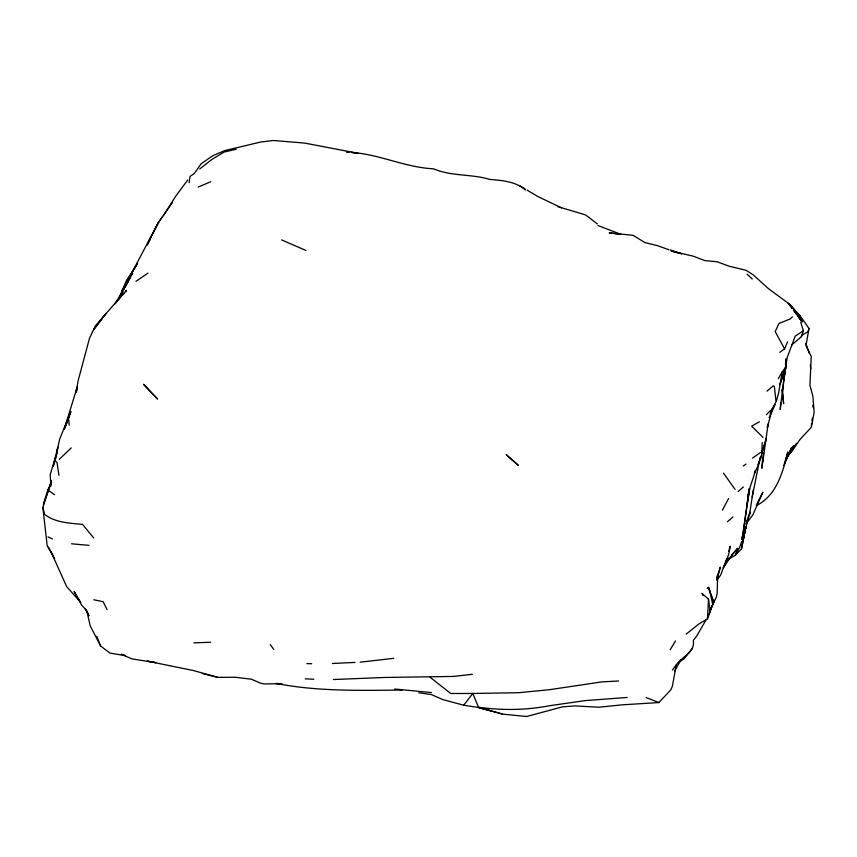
<?xml version="1.0" encoding="UTF-8"?>
<svg xmlns="http://www.w3.org/2000/svg" width="857" height="857" viewBox="0 0 857 857"><rect width="100%" height="100%" fill="white"/><g stroke="black" fill="none" stroke-linecap="round" stroke-linejoin="round"><path stroke-width="1.29" d="M51.409 483.294L51.441 480.766L42.85 507.408L47.199 545.802L54.644 558.539M747.765 519.428L742.923 540.681L742.998 538.378M762.173 442.555L761.691 455.838L757.363 467.365L754.406 472.903M768.097 424.301L761.841 468.318L762.709 457.831M686.146 634.159L698.723 624.089L707.496 618.797L708.503 599.204L701.958 593.376L703.061 595.711M780.759 402.919L780.224 409.4L784.658 372.431L782.602 392.399M784.98 369.185L784.337 375.623L787.229 357.465L795.178 336.18L803.384 330.716L800.749 322.35M785.483 364.032L785.998 358.869L786.351 366.271L779.881 384.675L786.233 365.146L783.855 380.154M753.324 489.743L749.479 514.736L746.19 524.505M762.516 462.876L763.662 453.128M749.179 488.565L742.13 539.814L743.201 533.997L741.808 537.757M811.29 425.908L811.622 423.304M811.954 420.701L812.286 418.098M76.369 392.345L77.044 387.118L76.359 391.66M749.586 488.854L742.13 539.814M189.086 182.702L190.05 176.467L194.432 173.35L201.031 163.869L212.686 155.77L224.92 150.532L260.882 141.994L273.276 140.494L304.61 143.076L357.872 153.264L351.488 152.45M56.466 454.178L59.636 439.223L70.767 411.714L64.928 427.557M747.197 503.723L749.607 488.694L755.595 470.461L754.406 472.721M786.351 366.271L782.248 371.895L778.692 392.602L776.453 400.883M670.463 249.955L681.669 253.822L671.17 251.069L693.184 256.157L704.775 260.582L717.288 261.792L728.889 266.141L746.008 270.287L753.11 274.776L768.193 288.413L789.629 304.289L799.838 315.397L808.997 328.445L805.976 345.66L811.258 356.437L809.929 385.339L812.875 396.202L814.15 412.335L811.375 427.236L799.999 439.491L791.097 452.496L788.783 453.76M759.366 461.13L752.21 497.071M706.082 619.804L696.559 636.312L693.281 640.383C695.466 652.22 681.861 656.612 676.269 664.871L672.37 686.275L670.774 689.896L658.851 702.558L622.621 704.808L598.861 707.229L574.94 705.922L562.524 706.843L526.605 716.506L502.641 714.127L478.967 707.528L502.641 714.127M745.879 526.83L741.541 548.673L745.879 526.83L742.923 540.681M768.011 424.204L767.304 427.718L772.328 408.543L776.056 401.708L774.364 386.464L773.239 385.8L767.015 391.167M749.479 514.736L750.036 512.154L746.972 520.392M716.859 577.993L717.695 574.265L717.148 593.462L716.206 597.533L709.992 609.916M64.339 428.95L77.023 387.675L76.187 391.424L78.298 380.08L89.535 338.194L95.373 325.821L123.965 293.051M716.945 579.364L720.351 567.098L717.03 577.886M726.565 558.914L720.726 574.983L716.848 580.285M728.75 551.276L730.218 546.177L728.868 553.751L724.743 565.288L726.907 560.917L723.265 567.784L732.274 554.586M47.821 490.011L43.407 504.409L51.141 483.048L47.821 490.011L54.58 494.714M808.997 328.445L807.905 331.895L802.323 334.905L801.349 336.694L791.6 345.114M758.07 464.644L759.206 461.055M760.802 456.042L759.591 459.855L760.363 457.552M761.605 453.503L766.447 438.238L761.519 454.103M801.349 336.694L803.384 330.716M707.143 588.234L709.082 588.009L712.724 604.442L709.125 614.03L713.763 602.139L708.332 587.356L713.763 602.139M741.723 541.517L739.591 547.537L735.285 555.293L727.636 559.589L726.682 561.646L737.663 548.255L731.814 554.865M149.118 241.76L150.875 236.843L147.415 245.027M119.98 296.329L126.557 280.271L137.602 263.474L130.66 274.979L158.588 222.242L162.509 216.66M64.436 428.982L70.767 411.714M737.149 550.28L735.285 555.293L741.273 549.155M770.197 414.242L772.328 408.543M707.496 618.797L710.207 611.652M125.829 291.776L126.386 290.33L114.72 304.117M64.961 427.707L69.085 417.155M120.173 296.576L121.083 294.294M779.806 352.334L784.583 348.885L787.583 341.825M121.533 293.148L125.668 283.828L132.631 273.158L122.123 290.427L125.668 283.828L119.841 296.404M769.147 417.573L775.124 404.568M756.313 505.073L762.891 492.154L752.939 514.714L746.158 523.766M158.588 222.242L148.068 242.745L158.588 222.242L172.343 202.734M722.43 510.119L728.6 498.442M778.285 378.665L782.248 371.895M119.937 296.415L123.869 289.355M124.319 288.541L130.585 277.272M115.813 302.617L127.768 282.339M760.405 452.55L752.5 458.109M674.588 670.999L681.24 659.536M670.131 649.831L675.541 640.918M163.301 215.707L175.964 195.867L187.747 179.949M796.496 443.251L786.726 458.034L793.7 445.747L786.276 459.213L791.547 447.708L783.919 465.372L787.84 451.928C782.966 471.671 776.999 494.51 757.545 504.998M672.424 670.078L676.269 664.871M418.73 692.788L431.264 694.545L442.887 699.612L463.733 705.236L472.796 693.463L518.785 692.713L549.273 689.724L601.743 681.893L618.658 681.004M692.542 648.149L684.004 658.829L679.601 661.754M727.636 559.589L729.307 557.703M766.372 414.702L770.625 410.396M792.468 316.769L790.25 318.922L778.992 323.443L775.189 331.573L784.583 348.885M59.283 459.341L71.26 447.879M727.411 521.806L732.906 516.964M738.156 491.468L743.426 487.033M199.745 168.958L211.797 159.531L223.945 152.118L236.275 149.225M743.265 466.015L745.933 464.076M198.171 187.094L210.651 181.78M135.931 281.342L148.036 273.083M759.388 421.762L751.685 426.154L762.998 437.391M393.684 658.337L360.058 662.193M472.368 674.309L453.332 676.441L384.589 677.469L333.394 679.526M627.11 697.448L585.385 700.597L549.905 705.665C526.391 710.217 502.17 710.571 478.474 707.196L472.796 693.463L450.739 693.506L430.15 677.309M355.002 662.429L332.43 663.479M155.706 662.568L147.383 661.143L193.671 670.613L217.828 677.373L235.225 677.244L251.401 679.215L261.074 683.415L264.792 683.918L282.06 683.736L276.19 683.468C317.818 691.578 360.111 690.442 402.19 690.056M193.875 642.879L210.618 642.247M306.892 663.618L311.723 663.736M305.188 678.84L313.801 679.205M71.57 543.799L88.967 545.352M394.713 689.007L431.51 692.585M351.424 152.396C379.49 154.303 405.35 167.458 433.492 168.808C451.489 176.521 471.307 173.778 489.711 179.413C502.256 180.495 515.368 181.352 525.427 189.858M155.599 662.611L131.946 658.915L121.394 654.287L125.111 655.466M619.225 234.304L609.198 232.836L633.173 235.354L644.882 242.563L657.469 245.648L669.049 249.805M463.733 705.236L477.145 707.271L491.082 710.882M125.079 655.637L109.932 653.077L100.612 645.964L90.199 625.835L86.803 610.816L81.629 605.085L74.12 591.469L80.837 602.621L66.632 586.531L51.066 551.983M93.756 599.771L103.119 601.689L107.061 609.541M202.391 673.484L217.828 677.373M557.789 206.633L585.62 214.946L597.404 223.966M598.015 225.552L620.554 234.175M646.178 697.544L658.851 702.558M281.557 239.896L305.874 250.437M47.949 536.878L52.416 538.882M561.453 207.812L538.164 196.681L527.119 190.158M519.374 185.594L524.902 188.851M747.186 274.197L752.242 279.039M93.692 537.928L82.572 524.409C69.653 523.081 55.244 522.802 44.628 514.318L42.85 507.408M792.189 308.488L788.204 303.207L793.528 308.895L801.745 321.15L797.76 315.879M793.775 310.598L796.164 313.758M270.298 644.614L273.715 649.36M794.171 310.62L801.745 321.15M723.522 473.15L735.06 489.401M794.043 310.588L802.141 322.125L799.838 315.397M48.431 547.195L52.716 555.036M85.229 608.47L88.742 615.68M87.35 612.027L88.967 615.658M96.777 636.258L100.612 645.964M805.869 343.464L809.233 353.213M812.747 405.179L813.218 407.718M708.503 599.204L710.217 610.87M58.919 475.324L57.065 462.651L55.084 460.53L55.973 455.506L50.167 474.767L50.97 485.919M782.087 389.153L783.641 403.604L782.27 389.86M810.347 364.964L810.722 368.885M68.785 419.909L69.213 425.179M57.719 447.397L57.065 453.16L53.23 466.412L57.719 447.397M748.707 492.871L748.022 496.214L749.596 488.715L748.707 492.871M100.226 321L93.841 329.42L105.957 313.512L100.226 321M348.906 152.096L346.389 151.796L348.938 152.118M506.337 454.799L518.217 465.233L506.337 454.799M157.431 398.901L143.622 384.386L157.431 398.901M792.65 308.509L789.629 304.289L792.564 308.488"/></g></svg>
